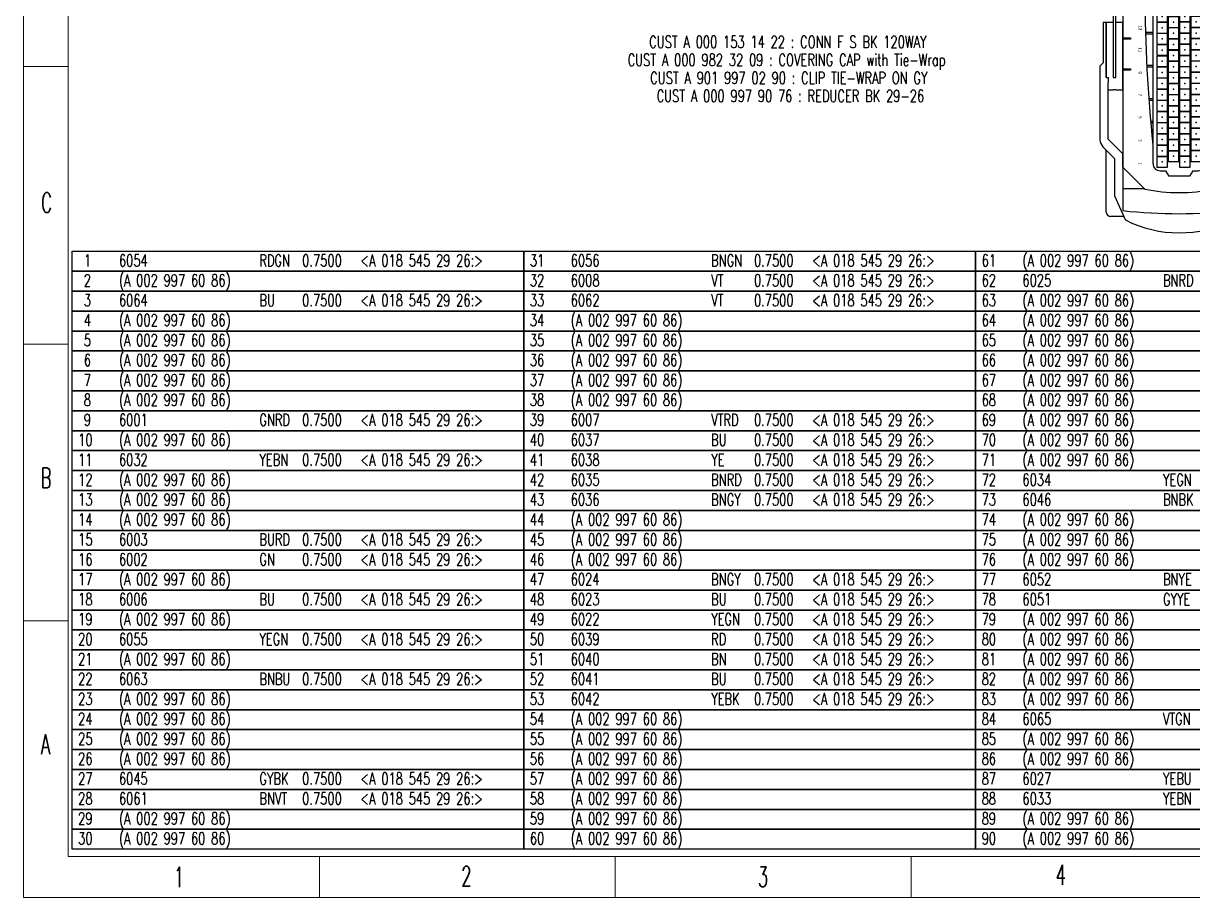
# Model space of a CAD drawing. Extents: x 69 to 1887, y 24 to 936.
# Drawn here: x 68.9 to 361.1, y 23.8 to 242.2 of the extents above; entities that cross this region are included whole.
import ezdxf

# ---------------------------------------------------------------- set-up
doc = ezdxf.new("R2010")
doc.units = 0
doc.layers.get('0').update_dxf_attribs({"linetype": 'CONTINUOUS'})
doc.layers.add('LAYER_0', color=7, linetype='CONTINUOUS')
doc.styles.add('HS-DRAWING-FRAME', font='ROMANS.SHX', dxfattribs={"width": 0.6, "height": 5})
doc.styles.add('HS-PART-NO', font='ROMANS.SHX', dxfattribs={"width": 0.7, "height": 3})
doc.styles.add('HS-WIRE', font='ROMANS.SHX', dxfattribs={"width": 0.7, "height": 3})

# ---------------------------------------------------------------- blocks, each defined once
blk = doc.blocks.new('AMP12_93', base_point=(487.6, 260.11))
at = {"layer": 'LAYER_0', "color": 7}
for points in [[(594.83, 329.19), (542.78, 329.19), (542.78, 331.89), (580.78, 331.89), (583.92, 335.02), (653.63, 335.02)], [(660.37, 332.25), (671.42, 321.19), (706.7, 321.19), (729.56, 310.95)], [(452.75, 331.87), (327.27, 331.87), (327.27, 308.79)], [(452.75, 322.49), (452.75, 331.87), (529.8, 331.87), (529.8, 322.49), (452.75, 322.49)], [(594.82, 322.49), (594.82, 319.97), (452.75, 319.97), (452.75, 322.49), (594.82, 322.49)], [(594.83, 329.19), (542.78, 329.19), (542.78, 322.5)], [(594.84, 329.19), (594.84, 327.12)], [(594.84, 327.12), (599.49, 327.12)], [(700.22, 292.61), (679.54, 313.29), (666.92, 313.29), (653.09, 327.12), (599.49, 327.12)], [(606.33, 322.5), (606.33, 327.12)], [(606.33, 322.5), (606.33, 319.98)], [(663.38, 329.2), (721.75, 329.2)], [(726.16, 324.7), (726.16, 312.47)], [(281.55, 308.85), (281.55, 311.6), (284.7, 311.6), (284.7, 308.85)], [(295.82, 308.86), (295.82, 311.6), (298.96, 311.6), (298.96, 308.86)], [(379.22, 313.3), (379.22, 304.94), (382.57, 304.94), (382.57, 313.3), (379.22, 313.3)], [(379.22, 313.3), (400.95, 313.3)], [(388.25, 313.3), (388.25, 304.93), (391.6, 304.93), (391.6, 313.3), (388.25, 313.3)], [(397.59, 313.3), (397.59, 304.93), (400.94, 304.93), (400.94, 313.3), (397.59, 313.3)], [(400.94, 313.3), (700.2, 313.3)], [(520.87, 319.95), (520.87, 309.2), (519.25, 309.2), (519.25, 319.95)], [(606.33, 319.98), (606.33, 313.29), (542.78, 313.29), (542.78, 319.98), (594.82, 319.98)], [(557.24, 313.29), (557.24, 306.12), (558.43, 306.12), (558.43, 313.29)], [(586.48, 313.29), (586.48, 306.11), (587.68, 306.11), (587.68, 313.29)], [(700.2, 313.3), (720.71, 313.3)], [(700.2, 313.3), (700.2, 292.61)], [(298.96, 308.85), (358.91, 308.85), (358.91, 304.93), (281.55, 304.93), (281.55, 308.85)], [(281.55, 304.93), (281.55, 215.29)], [(284.7, 308.85), (295.82, 308.85)], [(301.11, 304.92), (301.11, 215.29)], [(302.16, 304.92), (302.16, 215.29)], [(308.05, 304.94), (308.05, 215.31)], [(309.09, 304.94), (309.09, 215.31)], [(327.16, 304.92), (327.16, 215.29)], [(419.62, 304.92), (345.2, 304.92), (345.2, 295.61), (437.77, 295.61)], [(419.62, 304.88), (446.52, 302.88)], [(362.65, 295.6), (362.65, 284.85), (361.27, 284.85), (361.27, 295.59)], [(425.19, 284.83), (425.19, 289.35)], [(426.56, 289.44), (426.56, 284.83)], [(457.03, 284.84), (457.03, 291.07)], [(458.4, 291.13), (458.4, 284.84)], [(488.58, 284.85), (488.58, 292.05)], [(489.96, 292.1), (489.96, 284.85)], [(520.87, 284.85), (520.87, 295.6), (519.25, 295.6), (519.25, 284.85)], [(551.96, 284.85), (551.96, 291.84)], [(553.33, 291.81), (553.33, 284.85)], [(583.23, 284.85), (583.23, 290.65)], [(584.61, 290.59), (584.61, 284.85)], [(614.9, 284.85), (614.9, 288.73)], [(616.28, 288.61), (616.28, 284.85)], [(354.25, 278.11), (354.25, 242.09)], [(357.23, 271.18), (367.23, 271.18), (367.23, 281.18), (357.23, 281.18), (357.23, 271.18)], [(676.22, 284.84), (361.01, 284.84)], [(367.83, 271.18), (377.83, 271.18), (377.83, 281.18), (367.83, 281.18), (367.83, 271.18)], [(378.37, 271.18), (388.37, 271.18), (388.37, 281.18), (378.37, 281.18), (378.37, 271.18)], [(388.92, 271.18), (398.92, 271.18), (398.92, 281.18), (388.92, 281.18), (388.92, 271.18)], [(399.58, 271.18), (409.58, 271.18), (409.58, 281.18), (399.58, 281.18), (399.58, 271.18)], [(410.14, 271.18), (420.14, 271.18), (420.14, 281.18), (410.14, 281.18), (410.14, 271.18)], [(420.69, 271.18), (430.69, 271.18), (430.69, 281.18), (420.69, 281.18), (420.69, 271.18)], [(431.24, 271.18), (441.24, 271.18), (441.24, 281.18), (431.24, 281.18), (431.24, 271.18)], [(441.75, 271.18), (451.75, 271.18), (451.75, 281.18), (441.75, 281.18), (441.75, 271.18)], [(452.34, 271.18), (462.34, 271.18), (462.34, 281.18), (452.34, 281.18), (452.34, 271.18)], [(462.89, 271.18), (472.89, 271.18), (472.89, 281.18), (462.89, 281.18), (462.89, 271.18)], [(473.54, 271.18), (483.54, 271.18), (483.54, 281.18), (473.54, 281.18), (473.54, 271.18)], [(484.2, 271.18), (494.2, 271.18), (494.2, 281.18), (484.2, 281.18), (484.2, 271.18)], [(494.76, 271.18), (504.76, 271.18), (504.76, 281.18), (494.76, 281.18), (494.76, 271.18)], [(505.31, 271.18), (515.31, 271.18), (515.31, 281.18), (505.31, 281.18), (505.31, 271.18)], [(515.86, 271.18), (525.86, 271.18), (525.86, 281.18), (515.86, 281.18), (515.86, 271.18)], [(526.47, 271.18), (536.47, 271.18), (536.47, 281.18), (526.47, 281.18), (526.47, 271.18)], [(537.07, 271.18), (547.07, 271.18), (547.07, 281.18), (537.07, 281.18), (537.07, 271.18)], [(547.61, 271.18), (557.61, 271.18), (557.61, 281.18), (547.61, 281.18), (547.61, 271.18)], [(558.16, 271.18), (568.16, 271.18), (568.16, 281.18), (558.16, 281.18), (558.16, 271.18)], [(568.82, 271.18), (578.82, 271.18), (578.82, 281.18), (568.82, 281.18), (568.82, 271.18)], [(579.38, 271.18), (589.38, 271.18), (589.38, 281.18), (579.38, 281.18), (579.38, 271.18)], [(589.93, 271.18), (599.93, 271.18), (599.93, 281.18), (589.93, 281.18), (589.93, 271.18)], [(600.48, 271.18), (610.48, 271.18), (610.48, 281.18), (600.48, 281.18), (600.48, 271.18)], [(611.08, 271.18), (621.08, 271.18), (621.08, 281.18), (611.08, 281.18), (611.08, 271.18)], [(621.67, 271.18), (631.67, 271.18), (631.67, 281.18), (621.67, 281.18), (621.67, 271.18)], [(632.22, 271.18), (642.22, 271.18), (642.22, 281.18), (632.22, 281.18), (632.22, 271.18)], [(637.55, 286.88), (637.55, 284.84), (636.18, 284.84), (636.18, 287.02)], [(642.88, 271.18), (652.88, 271.18), (652.88, 281.18), (642.88, 281.18), (642.88, 271.18)], [(653.53, 271.18), (663.53, 271.18), (663.53, 281.18), (653.53, 281.18), (653.53, 271.18)], [(664.1, 271.18), (674.1, 271.18), (674.1, 281.18), (664.1, 281.18), (664.1, 271.18)], [(682.99, 272.93), (682.99, 278.12)], [(327.16, 269.85), (354.25, 269.85), (354.25, 271.64), (327.16, 271.64)], [(362.59, 260.53), (372.59, 260.53), (372.59, 270.53), (362.59, 270.53), (362.59, 260.53)], [(373.18, 260.53), (383.18, 260.53), (383.18, 270.53), (373.18, 270.53), (373.18, 260.53)], [(383.73, 260.53), (393.73, 260.53), (393.73, 270.53), (383.73, 270.53), (383.73, 260.53)], [(394.28, 260.53), (404.28, 260.53), (404.28, 270.53), (394.28, 270.53), (394.28, 260.53)], [(404.93, 260.53), (414.93, 260.53), (414.93, 270.53), (404.93, 270.53), (404.93, 260.53)], [(415.5, 260.53), (425.5, 260.53), (425.5, 270.53), (415.5, 270.53), (415.5, 260.53)], [(426.05, 260.53), (436.05, 260.53), (436.05, 270.53), (426.05, 270.53), (426.05, 260.53)], [(436.59, 260.53), (446.59, 260.53), (446.59, 270.53), (436.59, 270.53), (436.59, 260.53)], [(447.11, 260.53), (457.11, 260.53), (457.11, 270.53), (447.11, 270.53), (447.11, 260.53)], [(457.7, 260.53), (467.7, 260.53), (467.7, 270.53), (457.7, 270.53), (457.7, 260.53)], [(468.25, 260.53), (478.25, 260.53), (478.25, 270.53), (468.25, 270.53), (468.25, 260.53)], [(478.9, 260.53), (488.9, 260.53), (488.9, 270.53), (478.9, 270.53), (478.9, 260.53)], [(489.55, 260.53), (499.55, 260.53), (499.55, 270.53), (489.55, 270.53), (489.55, 260.53)], [(500.12, 260.53), (510.12, 260.53), (510.12, 270.53), (500.12, 270.53), (500.12, 260.53)], [(510.67, 260.53), (520.67, 260.53), (520.67, 270.53), (510.67, 270.53), (510.67, 260.53)], [(521.21, 260.53), (531.21, 260.53), (531.21, 270.53), (521.21, 270.53), (521.21, 260.53)], [(531.83, 260.53), (541.83, 260.53), (541.83, 270.53), (531.83, 270.53), (531.83, 260.53)], [(542.42, 260.53), (552.42, 260.53), (552.42, 270.53), (542.42, 270.53), (542.42, 260.53)], [(552.97, 260.53), (562.97, 260.53), (562.97, 270.53), (552.97, 270.53), (552.97, 260.53)], [(563.52, 260.53), (573.52, 260.53), (573.52, 270.53), (563.52, 270.53), (563.52, 260.53)], [(574.17, 260.53), (584.17, 260.53), (584.17, 270.53), (574.17, 270.53), (574.17, 260.53)], [(584.74, 260.53), (594.74, 260.53), (594.74, 270.53), (584.74, 270.53), (584.74, 260.53)], [(595.29, 260.53), (605.29, 260.53), (605.29, 270.53), (595.29, 270.53), (595.29, 260.53)], [(605.83, 260.53), (615.83, 260.53), (615.83, 270.53), (605.83, 270.53), (605.83, 260.53)], [(616.44, 260.53), (626.44, 260.53), (626.44, 270.53), (616.44, 270.53), (616.44, 260.53)], [(627.03, 260.53), (637.03, 260.53), (637.03, 270.53), (627.03, 270.53), (627.03, 260.53)], [(637.58, 260.53), (647.58, 260.53), (647.58, 270.53), (637.58, 270.53), (637.58, 260.53)], [(648.24, 260.53), (658.24, 260.53), (658.24, 270.53), (648.24, 270.53), (648.24, 260.53)], [(658.89, 260.53), (668.89, 260.53), (668.89, 270.53), (658.89, 270.53), (658.89, 260.53)], [(669.46, 260.53), (679.46, 260.53), (679.46, 270.53), (669.46, 270.53), (669.46, 260.53)], [(682.99, 272.93), (688.1, 270.01)], [(688.1, 270.01), (688.1, 250.22)], [(357.4, 249.78), (367.4, 249.78), (367.4, 259.78), (357.4, 259.78), (357.4, 249.78)], [(368, 249.78), (378, 249.78), (378, 259.78), (368, 259.78), (368, 249.78)], [(378.54, 249.78), (388.54, 249.78), (388.54, 259.78), (378.54, 259.78), (378.54, 249.78)], [(389.09, 249.78), (399.09, 249.78), (399.09, 259.78), (389.09, 259.78), (389.09, 249.78)], [(399.75, 249.78), (409.75, 249.78), (409.75, 259.78), (399.75, 259.78), (399.75, 249.78)], [(410.31, 249.78), (420.31, 249.78), (420.31, 259.78), (410.31, 259.78), (410.31, 249.78)], [(420.86, 249.78), (430.86, 249.78), (430.86, 259.78), (420.86, 259.78), (420.86, 249.78)], [(431.41, 249.78), (441.41, 249.78), (441.41, 259.78), (431.41, 259.78), (431.41, 249.78)], [(441.92, 249.78), (451.92, 249.78), (451.92, 259.78), (441.92, 259.78), (441.92, 249.78)], [(452.51, 249.78), (462.51, 249.78), (462.51, 259.78), (452.51, 259.78), (452.51, 249.78)], [(463.06, 249.78), (473.06, 249.78), (473.06, 259.78), (463.06, 259.78), (463.06, 249.78)], [(473.71, 249.78), (483.71, 249.78), (483.71, 259.78), (473.71, 259.78), (473.71, 249.78)], [(484.36, 249.78), (494.37, 249.78), (494.37, 259.78), (484.36, 259.78), (484.36, 249.78)], [(494.93, 249.78), (504.93, 249.78), (504.93, 259.78), (494.93, 259.78), (494.93, 249.78)], [(505.48, 249.78), (515.48, 249.78), (515.48, 259.78), (505.48, 259.78), (505.48, 249.78)], [(516.03, 249.78), (526.03, 249.78), (526.03, 259.78), (516.03, 259.78), (516.03, 249.78)], [(526.64, 249.78), (536.64, 249.78), (536.64, 259.78), (526.64, 259.78), (526.64, 249.78)], [(537.23, 249.78), (547.23, 249.78), (547.23, 259.78), (537.23, 259.78), (537.23, 249.78)], [(547.78, 249.78), (557.78, 249.78), (557.78, 259.78), (547.78, 259.78), (547.78, 249.78)], [(558.33, 249.78), (568.33, 249.78), (568.33, 259.78), (558.33, 259.78), (558.33, 249.78)], [(568.98, 249.78), (578.98, 249.78), (578.98, 259.78), (568.98, 259.78), (568.98, 249.78)], [(579.55, 249.78), (589.55, 249.78), (589.55, 259.78), (579.55, 259.78), (579.55, 249.78)], [(590.1, 249.78), (600.1, 249.78), (600.1, 259.78), (590.1, 259.78), (590.1, 249.78)], [(600.64, 249.78), (610.65, 249.78), (610.65, 259.78), (600.64, 259.78), (600.64, 249.78)], [(611.25, 249.78), (621.25, 249.78), (621.25, 259.78), (611.25, 259.78), (611.25, 249.78)], [(621.84, 249.78), (631.84, 249.78), (631.84, 259.78), (621.84, 259.78), (621.84, 249.78)], [(632.39, 249.78), (642.39, 249.78), (642.39, 259.78), (632.39, 259.78), (632.39, 249.78)], [(643.05, 249.78), (653.05, 249.78), (653.05, 259.78), (643.05, 259.78), (643.05, 249.78)], [(653.7, 249.78), (663.7, 249.78), (663.7, 259.78), (653.7, 259.78), (653.7, 249.78)], [(664.27, 249.78), (674.27, 249.78), (674.27, 259.78), (664.27, 259.78), (664.27, 249.78)], [(327.16, 247.63), (354.25, 247.63), (354.25, 249.41), (327.16, 249.41)], [(362.76, 238.97), (372.76, 238.97), (372.76, 248.97), (362.76, 248.97), (362.76, 238.97)], [(373.35, 238.97), (383.35, 238.97), (383.35, 248.97), (373.35, 248.97), (373.35, 238.97)], [(383.9, 238.97), (393.9, 238.97), (393.9, 248.97), (383.9, 248.97), (383.9, 238.97)], [(394.45, 238.97), (404.45, 238.97), (404.45, 248.97), (394.45, 248.97), (394.45, 238.97)], [(405.1, 238.97), (415.1, 238.97), (415.1, 248.97), (405.1, 248.97), (405.1, 238.97)], [(415.67, 238.97), (425.67, 238.97), (425.67, 248.97), (415.67, 248.97), (415.67, 238.97)], [(426.22, 238.97), (436.22, 238.97), (436.22, 248.97), (426.22, 248.97), (426.22, 238.97)], [(436.76, 238.97), (446.76, 238.97), (446.76, 248.97), (436.76, 248.97), (436.76, 238.97)], [(447.28, 238.97), (457.28, 238.97), (457.28, 248.97), (447.28, 248.97), (447.28, 238.97)], [(457.87, 238.97), (467.87, 238.97), (467.87, 248.97), (457.87, 248.97), (457.87, 238.97)], [(468.42, 238.97), (478.42, 238.97), (478.42, 248.97), (468.42, 248.97), (468.42, 238.97)], [(479.07, 238.97), (489.07, 238.97), (489.07, 248.97), (479.07, 248.97), (479.07, 238.97)], [(489.72, 238.97), (499.72, 238.97), (499.72, 248.97), (489.72, 248.97), (489.72, 238.97)], [(500.29, 238.97), (510.29, 238.97), (510.29, 248.97), (500.29, 248.97), (500.29, 238.97)], [(510.84, 238.97), (520.84, 238.97), (520.84, 248.97), (510.84, 248.97), (510.84, 238.97)], [(521.38, 238.97), (531.38, 238.97), (531.38, 248.97), (521.38, 248.97), (521.38, 238.97)], [(532, 238.97), (542, 238.97), (542, 248.97), (532, 248.97), (532, 238.97)], [(542.59, 238.97), (552.59, 238.97), (552.59, 248.97), (542.59, 248.97), (542.59, 238.97)], [(553.14, 238.97), (563.14, 238.97), (563.14, 248.97), (553.14, 248.97), (553.14, 238.97)], [(563.69, 238.97), (573.69, 238.97), (573.69, 248.97), (563.69, 248.97), (563.69, 238.97)], [(574.34, 238.97), (584.34, 238.97), (584.34, 248.97), (574.34, 248.97), (574.34, 238.97)], [(584.91, 238.97), (594.91, 238.97), (594.91, 248.97), (584.91, 248.97), (584.91, 238.97)], [(595.46, 238.97), (605.46, 238.97), (605.46, 248.97), (595.46, 248.97), (595.46, 238.97)], [(606, 238.97), (616, 238.97), (616, 248.97), (606, 248.97), (606, 238.97)], [(616.61, 238.97), (626.61, 238.97), (626.61, 248.97), (616.61, 248.97), (616.61, 238.97)], [(627.2, 238.97), (637.2, 238.97), (637.2, 248.97), (627.2, 248.97), (627.2, 238.97)], [(637.75, 238.97), (647.75, 238.97), (647.75, 248.97), (637.75, 248.97), (637.75, 238.97)], [(648.41, 238.97), (658.41, 238.97), (658.41, 248.97), (648.41, 248.97), (648.41, 238.97)], [(659.06, 238.97), (669.06, 238.97), (669.06, 248.97), (659.06, 248.97), (659.06, 238.97)], [(669.63, 238.97), (679.63, 238.97), (679.63, 248.97), (669.63, 248.97), (669.63, 238.97)], [(682.99, 247.3), (688.1, 250.22)], [(682.99, 242.1), (682.99, 247.3)], [(361.01, 235.37), (676.24, 235.37)], [(362.65, 224.62), (362.65, 235.37), (361.27, 235.37), (361.27, 224.63)], [(425.19, 235.37), (425.19, 230.85)], [(426.56, 230.76), (426.56, 235.37)], [(457.03, 235.35), (457.03, 229.12)], [(458.4, 229.06), (458.4, 235.35)], [(488.58, 235.34), (488.58, 228.15)], [(489.96, 228.1), (489.96, 235.34)], [(520.87, 235.37), (520.87, 224.62), (519.25, 224.62), (519.25, 235.37)], [(551.96, 235.36), (551.96, 228.37)], [(553.33, 228.41), (553.33, 235.36)], [(583.23, 235.36), (583.23, 229.56)], [(584.61, 229.63), (584.61, 235.36)], [(614.9, 235.37), (614.9, 231.49)], [(616.28, 231.6), (616.28, 235.37)], [(637.55, 233.33), (637.55, 235.37), (636.18, 235.37), (636.18, 233.19)], [(419.62, 215.29), (345.2, 215.29), (345.2, 224.6), (437.77, 224.6)], [(700.22, 227.59), (679.54, 206.91), (666.92, 206.91), (653.09, 193.08), (599.49, 193.08)], [(700.2, 227.59), (700.2, 206.92)], [(298.96, 211.36), (358.91, 211.36), (358.91, 215.29), (281.55, 215.29), (281.55, 211.36)], [(281.55, 211.36), (281.55, 208.62), (284.7, 208.62), (284.7, 211.36)], [(284.7, 211.36), (295.82, 211.36)], [(295.82, 211.36), (295.82, 208.61), (298.96, 208.61), (298.96, 211.36)], [(452.75, 188.33), (327.1, 188.33), (327.1, 211.35)], [(379.39, 206.92), (379.39, 215.28), (382.74, 215.28), (382.74, 206.92), (379.39, 206.92)], [(388.42, 206.93), (388.42, 215.29), (391.77, 215.29), (391.77, 206.93), (388.42, 206.93)], [(397.76, 206.93), (397.76, 215.29), (401.11, 215.29), (401.11, 206.93), (397.76, 206.93)], [(419.62, 215.33), (446.52, 217.33)], [(520.87, 206.93), (520.87, 217.68), (519.25, 217.68), (519.25, 206.93)], [(557.24, 206.92), (557.24, 214.1), (558.43, 214.1), (558.43, 206.92)], [(586.48, 206.93), (586.48, 214.1), (587.68, 214.1), (587.68, 206.93)], [(379.39, 206.92), (401.11, 206.93)], [(401.11, 206.93), (699.99, 206.93)], [(594.82, 197.72), (594.82, 200.23), (452.75, 200.23), (452.75, 197.72), (594.82, 197.72)], [(606.33, 200.23), (606.33, 206.92), (542.78, 206.92), (542.78, 200.23)], [(606.33, 200.23), (606.33, 197.7)], [(660.37, 187.96), (671.42, 199.01), (706.7, 199.01), (729.56, 209.25)], [(699.99, 206.93), (700.2, 206.93)], [(700.2, 206.92), (720.71, 206.92)], [(726.16, 207.73), (726.16, 195.51)], [(452.75, 197.71), (452.75, 188.33), (529.8, 188.33), (529.8, 197.71), (452.75, 197.71)], [(542.78, 197.7), (542.78, 191.01), (594.84, 191.01)], [(594.83, 191.01), (542.78, 191.01), (542.78, 188.31), (580.78, 188.31), (583.92, 185.18), (653.65, 185.18)], [(594.84, 191.01), (594.84, 193.08)], [(594.84, 193.08), (599.49, 193.08)], [(606.33, 193.08), (606.33, 197.7)], [(721.73, 191.01), (663.35, 191.01)]]:
    blk.add_lwpolyline(points, dxfattribs=at)
for centre, radius, start, end in [((652.37, 322.34), 12.74, 51.071, 84.298), ((721.71, 324.74), 4.46, 359.5, 89.547), ((233.5, 260.11), 490.1, 353.77, 6.2305), ((629, 260.1), 112.69, 333.17, 26.825), ((432.47, 310.91), 16.19, 289.12, 330.23), ((515.54, -1077.9), 1370.3, 84.012, 95.994), ((544.91, 260.1), 158.68, 348.18, 11.822), ((360.98, 278.11), 6.72, 89.774, 180), ((676.25, 278.12), 6.72, 0, 90.226), ((360.98, 242.09), 6.72, 180, 270.23), ((515.54, 1598.1), 1370.3, 264.01, 275.99), ((676.26, 242.1), 6.72, 269.77, 0), ((432.47, 209.3), 16.19, 29.767, 70.882), ((721.69, 195.47), 4.46, 270.45, 0.49609), ((652.37, 197.86), 12.74, 275.7, 308.93)]:
    blk.add_arc(centre, radius, start, end, dxfattribs=at)
for p in [(362.23, 276.18), (372.83, 276.18), (383.37, 276.18), (393.92, 276.18), (404.58, 276.18), (415.14, 276.18), (425.69, 276.18), (436.24, 276.18), (446.75, 276.18), (457.34, 276.18), (467.89, 276.18), (478.54, 276.18), (489.2, 276.18), (499.76, 276.18), (510.31, 276.18), (520.86, 276.18), (531.47, 276.18), (542.07, 276.18), (552.61, 276.18), (563.16, 276.18), (573.82, 276.18), (584.38, 276.18), (594.93, 276.18), (605.48, 276.18), (616.08, 276.18), (626.67, 276.18), (637.22, 276.18), (647.88, 276.18), (658.53, 276.18), (669.1, 276.18), (362.4, 254.78), (367.59, 265.53), (373, 254.78), (378.18, 265.53), (383.54, 254.78), (388.73, 265.53), (394.09, 254.78), (399.28, 265.53), (404.75, 254.78), (409.93, 265.53), (415.31, 254.78), (420.5, 265.53), (425.86, 254.78), (431.05, 265.53), (436.41, 254.78), (441.59, 265.53), (446.92, 254.78), (452.11, 265.53), (457.51, 254.78), (462.7, 265.53), (468.06, 254.78), (473.25, 265.53), (478.71, 254.78), (483.9, 265.53), (489.37, 254.78), (494.55, 265.53), (499.93, 254.78), (505.12, 265.53), (510.48, 254.78), (515.67, 265.53), (521.03, 254.78), (526.21, 265.53), (531.64, 254.78), (536.83, 265.53), (542.23, 254.78), (547.42, 265.53), (552.78, 254.78), (557.97, 265.53), (563.33, 254.78), (568.52, 265.53), (573.98, 254.78), (579.17, 265.53), (584.55, 254.78), (589.74, 265.53), (595.1, 254.78), (600.29, 265.53), (605.65, 254.78), (610.83, 265.53), (616.25, 254.78), (621.44, 265.53), (626.84, 254.78), (632.03, 265.53), (637.39, 254.78), (642.58, 265.53), (648.05, 254.78), (653.24, 265.53), (658.7, 254.78), (663.89, 265.53), (669.27, 254.78), (674.46, 265.53), (367.76, 243.97), (378.35, 243.97), (388.9, 243.97), (399.45, 243.97), (410.1, 243.97), (420.67, 243.97), (431.22, 243.97), (441.76, 243.97), (452.28, 243.97), (462.87, 243.97), (473.42, 243.97), (484.07, 243.97), (494.72, 243.97), (505.29, 243.97), (515.84, 243.97), (526.38, 243.97), (537, 243.97), (547.59, 243.97), (558.14, 243.97), (568.69, 243.97), (579.34, 243.97), (589.91, 243.97), (600.46, 243.97), (611, 243.97), (621.61, 243.97), (632.2, 243.97), (642.75, 243.97), (653.41, 243.97), (664.06, 243.97), (674.63, 243.97)]:
    blk.add_point(p, dxfattribs=at)
for s, p in [('105', (516.94, 296.83)), ('112', (442.92, 294.74)), ('110', (463.25, 294.48)), ('108', (484.58, 294.34)), ('103', (537.32, 294.34)), ('101', (558.73, 294.37)), ('99', (581.15, 294.37)), ('97', (602.65, 294.37)), ('95', (623.51, 294.37)), ('93', (645.01, 294.37)), ('91', (666.71, 294.37)), ('120', (344.71, 274.71)), ('90', (347.82, 265.03)), ('60', (347.82, 251.81)), ('30', (348.15, 241.49)), ('22', (448.35, 221.96)), ('20', (469.64, 221.96)), ('18', (491.01, 221.88)), ('15', (524.07, 221.92)), ('13', (545.38, 221.88)), ('11', (566.18, 221.72)), ('9', (589, 221.72)), ('7', (609.98, 221.72)), ('5', (631.17, 221.79)), ('3', (653.01, 221.72)), ('1', (674.92, 221.72))]:
    blk.add_text(s, height=3, dxfattribs=at).set_placement(p)
blk = doc.blocks.new('418006110')
at = {"layer": 'LAYER_0', "color": 7, "xscale": 0.264, "yscale": 0.264, "zscale": 0.264}
blk.add_blockref('AMP12_93', (-32.43, 8.55), dxfattribs=at)

msp = doc.modelspace()

# ---------------------------------------------------------------- linework, layer by layer
at = {"color": 7, "lineweight": 20}
for p, q in [((68.93, 864.76), (68.93, 23.76)), ((68.93, 23.76), (1557.93, 23.76))]:
    msp.add_line(p, q, dxfattribs=at)
at = {"color": 7, "lineweight": 20, "ltscale": 3}
for p, q in [((80.11, 34.03), (80.11, 854.49)), ((68.93, 231.39), (80.11, 231.39)), ((80.11, 231.39), (80.11, 162.07)), ((80.11, 162.07), (68.93, 162.07)), ((68.93, 92.89), (80.11, 92.89)), ((1546.82, 34.03), (80.11, 34.03)), ((142.97, 34.03), (142.97, 23.76)), ((216.81, 34.03), (216.81, 23.76)), ((290.76, 34.03), (290.76, 23.76)), ((1557.93, 23.76), (69, 23.76))]:
    msp.add_line(p, q, dxfattribs=at)
at = {"color": 250, "linetype": 'Continuous'}
for points in [[(81.11, 180.27), (81.11, 185.25), (194.01, 185.25), (194.01, 180.27), (81.11, 180.27)], [(194.01, 180.27), (194.01, 185.25), (306.91, 185.25), (306.91, 180.27), (194.01, 180.27)], [(306.91, 180.27), (306.91, 185.25), (419.81, 185.25), (419.81, 180.27), (306.91, 180.27)], [(81.11, 175.29), (81.11, 180.27), (194.01, 180.27), (194.01, 175.29), (81.11, 175.29)], [(194.01, 175.29), (194.01, 180.27), (306.91, 180.27), (306.91, 175.29), (194.01, 175.29)], [(306.91, 175.29), (306.91, 180.27), (419.81, 180.27), (419.81, 175.29), (306.91, 175.29)], [(81.11, 170.31), (81.11, 175.29), (194.01, 175.29), (194.01, 170.31), (81.11, 170.31)], [(194.01, 170.31), (194.01, 175.29), (306.91, 175.29), (306.91, 170.31), (194.01, 170.31)], [(306.91, 170.31), (306.91, 175.29), (419.81, 175.29), (419.81, 170.31), (306.91, 170.31)], [(81.11, 165.33), (81.11, 170.31), (194.01, 170.31), (194.01, 165.33), (81.11, 165.33)], [(194.01, 165.33), (194.01, 170.31), (306.91, 170.31), (306.91, 165.33), (194.01, 165.33)], [(306.91, 165.33), (306.91, 170.31), (419.81, 170.31), (419.81, 165.33), (306.91, 165.33)], [(81.11, 160.35), (81.11, 165.33), (194.01, 165.33), (194.01, 160.35), (81.11, 160.35)], [(194.01, 160.35), (194.01, 165.33), (306.91, 165.33), (306.91, 160.35), (194.01, 160.35)], [(306.91, 160.35), (306.91, 165.33), (419.81, 165.33), (419.81, 160.35), (306.91, 160.35)], [(81.11, 155.37), (81.11, 160.35), (194.01, 160.35), (194.01, 155.37), (81.11, 155.37)], [(194.01, 155.37), (194.01, 160.35), (306.91, 160.35), (306.91, 155.37), (194.01, 155.37)], [(306.91, 155.37), (306.91, 160.35), (419.81, 160.35), (419.81, 155.37), (306.91, 155.37)], [(81.11, 150.39), (81.11, 155.37), (194.01, 155.37), (194.01, 150.39), (81.11, 150.39)], [(194.01, 150.39), (194.01, 155.37), (306.91, 155.37), (306.91, 150.39), (194.01, 150.39)], [(306.91, 150.39), (306.91, 155.37), (419.81, 155.37), (419.81, 150.39), (306.91, 150.39)], [(81.11, 145.41), (81.11, 150.39), (194.01, 150.39), (194.01, 145.41), (81.11, 145.41)], [(194.01, 145.41), (194.01, 150.39), (306.91, 150.39), (306.91, 145.41), (194.01, 145.41)], [(306.91, 145.41), (306.91, 150.39), (419.81, 150.39), (419.81, 145.41), (306.91, 145.41)], [(81.11, 140.43), (81.11, 145.41), (194.01, 145.41), (194.01, 140.43), (81.11, 140.43)], [(194.01, 140.43), (194.01, 145.41), (306.91, 145.41), (306.91, 140.43), (194.01, 140.43)], [(306.91, 140.43), (306.91, 145.41), (419.81, 145.41), (419.81, 140.43), (306.91, 140.43)], [(81.11, 135.45), (81.11, 140.43), (194.01, 140.43), (194.01, 135.45), (81.11, 135.45)], [(194.01, 135.45), (194.01, 140.43), (306.91, 140.43), (306.91, 135.45), (194.01, 135.45)], [(306.91, 135.45), (306.91, 140.43), (419.81, 140.43), (419.81, 135.45), (306.91, 135.45)], [(81.11, 130.47), (81.11, 135.45), (194.01, 135.45), (194.01, 130.47), (81.11, 130.47)], [(194.01, 130.47), (194.01, 135.45), (306.91, 135.45), (306.91, 130.47), (194.01, 130.47)], [(306.91, 130.47), (306.91, 135.45), (419.81, 135.45), (419.81, 130.47), (306.91, 130.47)], [(81.11, 125.49), (81.11, 130.47), (194.01, 130.47), (194.01, 125.49), (81.11, 125.49)], [(194.01, 125.49), (194.01, 130.47), (306.91, 130.47), (306.91, 125.49), (194.01, 125.49)], [(306.91, 125.49), (306.91, 130.47), (419.81, 130.47), (419.81, 125.49), (306.91, 125.49)], [(81.11, 120.51), (81.11, 125.49), (194.01, 125.49), (194.01, 120.51), (81.11, 120.51)], [(194.01, 120.51), (194.01, 125.49), (306.91, 125.49), (306.91, 120.51), (194.01, 120.51)], [(306.91, 120.51), (306.91, 125.49), (419.81, 125.49), (419.81, 120.51), (306.91, 120.51)], [(81.11, 115.53), (81.11, 120.51), (194.01, 120.51), (194.01, 115.53), (81.11, 115.53)], [(194.01, 115.53), (194.01, 120.51), (306.91, 120.51), (306.91, 115.53), (194.01, 115.53)], [(306.91, 115.53), (306.91, 120.51), (419.81, 120.51), (419.81, 115.53), (306.91, 115.53)], [(81.11, 110.55), (81.11, 115.53), (194.01, 115.53), (194.01, 110.55), (81.11, 110.55)], [(194.01, 110.55), (194.01, 115.53), (306.91, 115.53), (306.91, 110.55), (194.01, 110.55)], [(306.91, 110.55), (306.91, 115.53), (419.81, 115.53), (419.81, 110.55), (306.91, 110.55)], [(81.11, 105.57), (81.11, 110.55), (194.01, 110.55), (194.01, 105.57), (81.11, 105.57)], [(194.01, 105.57), (194.01, 110.55), (306.91, 110.55), (306.91, 105.57), (194.01, 105.57)], [(306.91, 105.57), (306.91, 110.55), (419.81, 110.55), (419.81, 105.57), (306.91, 105.57)], [(81.11, 100.59), (81.11, 105.57), (194.01, 105.57), (194.01, 100.59), (81.11, 100.59)], [(194.01, 100.59), (194.01, 105.57), (306.91, 105.57), (306.91, 100.59), (194.01, 100.59)], [(306.91, 100.59), (306.91, 105.57), (419.81, 105.57), (419.81, 100.59), (306.91, 100.59)], [(81.11, 95.61), (81.11, 100.59), (194.01, 100.59), (194.01, 95.61), (81.11, 95.61)], [(194.01, 95.61), (194.01, 100.59), (306.91, 100.59), (306.91, 95.61), (194.01, 95.61)], [(306.91, 95.61), (306.91, 100.59), (419.81, 100.59), (419.81, 95.61), (306.91, 95.61)], [(81.11, 90.63), (81.11, 95.61), (194.01, 95.61), (194.01, 90.63), (81.11, 90.63)], [(194.01, 90.63), (194.01, 95.61), (306.91, 95.61), (306.91, 90.63), (194.01, 90.63)], [(306.91, 90.63), (306.91, 95.61), (419.81, 95.61), (419.81, 90.63), (306.91, 90.63)], [(81.11, 85.65), (81.11, 90.63), (194.01, 90.63), (194.01, 85.65), (81.11, 85.65)], [(194.01, 85.65), (194.01, 90.63), (306.91, 90.63), (306.91, 85.65), (194.01, 85.65)], [(306.91, 85.65), (306.91, 90.63), (419.81, 90.63), (419.81, 85.65), (306.91, 85.65)], [(81.11, 80.67), (81.11, 85.65), (194.01, 85.65), (194.01, 80.67), (81.11, 80.67)], [(194.01, 80.67), (194.01, 85.65), (306.91, 85.65), (306.91, 80.67), (194.01, 80.67)], [(306.91, 80.67), (306.91, 85.65), (419.81, 85.65), (419.81, 80.67), (306.91, 80.67)], [(81.11, 75.69), (81.11, 80.67), (194.01, 80.67), (194.01, 75.69), (81.11, 75.69)], [(194.01, 75.69), (194.01, 80.67), (306.91, 80.67), (306.91, 75.69), (194.01, 75.69)], [(306.91, 75.69), (306.91, 80.67), (419.81, 80.67), (419.81, 75.69), (306.91, 75.69)], [(81.11, 70.71), (81.11, 75.69), (194.01, 75.69), (194.01, 70.71), (81.11, 70.71)], [(194.01, 70.71), (194.01, 75.69), (306.91, 75.69), (306.91, 70.71), (194.01, 70.71)], [(306.91, 70.71), (306.91, 75.69), (419.81, 75.69), (419.81, 70.71), (306.91, 70.71)], [(81.11, 65.73), (81.11, 70.71), (194.01, 70.71), (194.01, 65.73), (81.11, 65.73)], [(194.01, 65.73), (194.01, 70.71), (306.91, 70.71), (306.91, 65.73), (194.01, 65.73)], [(306.91, 65.73), (306.91, 70.71), (419.81, 70.71), (419.81, 65.73), (306.91, 65.73)], [(81.11, 60.75), (81.11, 65.73), (194.01, 65.73), (194.01, 60.75), (81.11, 60.75)], [(194.01, 60.75), (194.01, 65.73), (306.91, 65.73), (306.91, 60.75), (194.01, 60.75)], [(306.91, 60.75), (306.91, 65.73), (419.81, 65.73), (419.81, 60.75), (306.91, 60.75)], [(81.11, 55.77), (81.11, 60.75), (194.01, 60.75), (194.01, 55.77), (81.11, 55.77)], [(194.01, 55.77), (194.01, 60.75), (306.91, 60.75), (306.91, 55.77), (194.01, 55.77)], [(306.91, 55.77), (306.91, 60.75), (419.81, 60.75), (419.81, 55.77), (306.91, 55.77)], [(81.11, 50.79), (81.11, 55.77), (194.01, 55.77), (194.01, 50.79), (81.11, 50.79)], [(194.01, 50.79), (194.01, 55.77), (306.91, 55.77), (306.91, 50.79), (194.01, 50.79)], [(306.91, 50.79), (306.91, 55.77), (419.81, 55.77), (419.81, 50.79), (306.91, 50.79)], [(81.11, 45.81), (81.11, 50.79), (194.01, 50.79), (194.01, 45.81), (81.11, 45.81)], [(194.01, 45.81), (194.01, 50.79), (306.91, 50.79), (306.91, 45.81), (194.01, 45.81)], [(306.91, 45.81), (306.91, 50.79), (419.81, 50.79), (419.81, 45.81), (306.91, 45.81)], [(81.11, 40.83), (81.11, 45.81), (194.01, 45.81), (194.01, 40.83), (81.11, 40.83)], [(194.01, 40.83), (194.01, 45.81), (306.91, 45.81), (306.91, 40.83), (194.01, 40.83)], [(306.91, 40.83), (306.91, 45.81), (419.81, 45.81), (419.81, 40.83), (306.91, 40.83)], [(81.11, 35.85), (81.11, 40.83), (194.01, 40.83), (194.01, 35.85), (81.11, 35.85)], [(194.01, 35.85), (194.01, 40.83), (306.91, 40.83), (306.91, 35.85), (194.01, 35.85)], [(306.91, 35.85), (306.91, 40.83), (419.81, 40.83), (419.81, 35.85), (306.91, 35.85)]]:
    msp.add_lwpolyline(points, dxfattribs=at)

# ---------------------------------------------------------------- block references
at = {"color": 1, "lineweight": 20, "rotation": 270}
msp.add_blockref('418006110', (349.21, 224.52), dxfattribs=at)

# ---------------------------------------------------------------- texts
at = {"color": 7, "linetype": 'Continuous', "width": 0.7}
for s, style, p in [('CUST A 000 153 14 22 : CONN F S BK 120WAY', 'HS-PART-NO', (225.33, 236.07)), ('CUST A 000 982 32 09 : COVERING CAP with Tie-Wrap', 'HS-PART-NO', (219.93, 231.57)), ('CUST A 901 997 02 90 : CLIP TIE-WRAP ON GY', 'HS-PART-NO', (225.58, 227.07)), ('CUST A 000 997 90 76 : REDUCER BK 29-26', 'HS-PART-NO', (227.18, 222.57)), (' 1  ', 'HS-WIRE', (82.61, 181.47)), ('6054 ', 'HS-WIRE', (92.81, 181.47)), ('RDGN ', 'HS-WIRE', (127.91, 181.47)), ('0.7500 ', 'HS-WIRE', (138.61, 181.47)), (' <A 018 545 29 26:>  ', 'HS-WIRE', (151.71, 181.47)), ('31  ', 'HS-WIRE', (195.51, 181.47)), ('6056 ', 'HS-WIRE', (205.71, 181.47)), ('BNGN ', 'HS-WIRE', (240.81, 181.47)), ('0.7500 ', 'HS-WIRE', (251.51, 181.47)), (' <A 018 545 29 26:>  ', 'HS-WIRE', (264.61, 181.47)), ('61  ', 'HS-WIRE', (308.41, 181.47)), ('(A 002 997 60 86) ', 'HS-WIRE', (318.61, 181.47)), (' 2  ', 'HS-WIRE', (82.61, 176.49)), ('(A 002 997 60 86) ', 'HS-WIRE', (92.81, 176.49)), ('32  ', 'HS-WIRE', (195.51, 176.49)), ('6008 ', 'HS-WIRE', (205.71, 176.49)), ('VT ', 'HS-WIRE', (240.81, 176.49)), ('0.7500 ', 'HS-WIRE', (251.51, 176.49)), (' <A 018 545 29 26:>  ', 'HS-WIRE', (264.61, 176.49)), ('62  ', 'HS-WIRE', (308.41, 176.49)), (' 3  ', 'HS-WIRE', (82.61, 171.51)), ('6064 ', 'HS-WIRE', (92.81, 171.51)), ('BU ', 'HS-WIRE', (127.91, 171.51)), ('0.7500 ', 'HS-WIRE', (138.61, 171.51)), (' <A 018 545 29 26:>  ', 'HS-WIRE', (151.71, 171.51)), ('33  ', 'HS-WIRE', (195.51, 171.51)), ('6062 ', 'HS-WIRE', (205.71, 171.51)), ('VT ', 'HS-WIRE', (240.81, 171.51)), ('0.7500 ', 'HS-WIRE', (251.51, 171.51)), (' <A 018 545 29 26:>  ', 'HS-WIRE', (264.61, 171.51)), ('63  ', 'HS-WIRE', (308.41, 171.51)), ('(A 002 997 60 86) ', 'HS-WIRE', (318.61, 171.51)), (' 4  ', 'HS-WIRE', (82.61, 166.53)), ('(A 002 997 60 86) ', 'HS-WIRE', (92.81, 166.53)), ('34  ', 'HS-WIRE', (195.51, 166.53)), ('(A 002 997 60 86) ', 'HS-WIRE', (205.71, 166.53)), ('64  ', 'HS-WIRE', (308.41, 166.53)), ('(A 002 997 60 86) ', 'HS-WIRE', (318.61, 166.53)), (' 5  ', 'HS-WIRE', (82.61, 161.55)), ('(A 002 997 60 86) ', 'HS-WIRE', (92.81, 161.55)), ('35  ', 'HS-WIRE', (195.51, 161.55)), ('(A 002 997 60 86) ', 'HS-WIRE', (205.71, 161.55)), ('65  ', 'HS-WIRE', (308.41, 161.55)), ('(A 002 997 60 86) ', 'HS-WIRE', (318.61, 161.55)), (' 6  ', 'HS-WIRE', (82.61, 156.57)), ('(A 002 997 60 86) ', 'HS-WIRE', (92.81, 156.57)), ('36  ', 'HS-WIRE', (195.51, 156.57)), ('(A 002 997 60 86) ', 'HS-WIRE', (205.71, 156.57)), ('66  ', 'HS-WIRE', (308.41, 156.57)), ('(A 002 997 60 86) ', 'HS-WIRE', (318.61, 156.57)), ('(A 002 997 60 86) ', 'HS-WIRE', (92.81, 151.59)), ('(A 002 997 60 86) ', 'HS-WIRE', (205.71, 151.59)), ('(A 002 997 60 86) ', 'HS-WIRE', (318.61, 151.59)), (' 7  ', 'HS-WIRE', (82.61, 151.59)), ('37  ', 'HS-WIRE', (195.51, 151.59)), ('67  ', 'HS-WIRE', (308.41, 151.59)), (' 8  ', 'HS-WIRE', (82.61, 146.61)), ('(A 002 997 60 86) ', 'HS-WIRE', (92.81, 146.61)), ('38  ', 'HS-WIRE', (195.51, 146.61)), ('(A 002 997 60 86) ', 'HS-WIRE', (205.71, 146.61)), ('68  ', 'HS-WIRE', (308.41, 146.61)), ('(A 002 997 60 86) ', 'HS-WIRE', (318.61, 146.61)), (' 9  ', 'HS-WIRE', (82.61, 141.63)), ('6001 ', 'HS-WIRE', (92.81, 141.63)), ('GNRD ', 'HS-WIRE', (127.91, 141.63)), ('0.7500 ', 'HS-WIRE', (138.61, 141.63)), (' <A 018 545 29 26:>  ', 'HS-WIRE', (151.71, 141.63)), ('39  ', 'HS-WIRE', (195.51, 141.63)), ('6007 ', 'HS-WIRE', (205.71, 141.63)), ('VTRD ', 'HS-WIRE', (240.81, 141.63)), ('0.7500 ', 'HS-WIRE', (251.51, 141.63)), (' <A 018 545 29 26:>  ', 'HS-WIRE', (264.61, 141.63)), ('69  ', 'HS-WIRE', (308.41, 141.63)), ('(A 002 997 60 86) ', 'HS-WIRE', (318.61, 141.63)), ('10  ', 'HS-WIRE', (82.61, 136.65)), ('(A 002 997 60 86) ', 'HS-WIRE', (92.81, 136.65)), ('40  ', 'HS-WIRE', (195.51, 136.65)), ('70  ', 'HS-WIRE', (308.41, 136.65)), ('(A 002 997 60 86) ', 'HS-WIRE', (318.61, 136.65)), ('11  ', 'HS-WIRE', (82.61, 131.67)), ('6032 ', 'HS-WIRE', (92.81, 131.67)), ('YEBN ', 'HS-WIRE', (127.91, 131.67)), ('0.7500 ', 'HS-WIRE', (138.61, 131.67)), (' <A 018 545 29 26:>  ', 'HS-WIRE', (151.71, 131.67)), ('41  ', 'HS-WIRE', (195.51, 131.67)), ('71  ', 'HS-WIRE', (308.41, 131.67)), ('(A 002 997 60 86) ', 'HS-WIRE', (318.61, 131.67)), ('12  ', 'HS-WIRE', (82.61, 126.69)), ('(A 002 997 60 86) ', 'HS-WIRE', (92.81, 126.69)), ('42  ', 'HS-WIRE', (195.51, 126.69)), ('72  ', 'HS-WIRE', (308.41, 126.69)), ('6034 ', 'HS-WIRE', (318.61, 126.69)), ('YEGN ', 'HS-WIRE', (353.71, 126.69)), ('13  ', 'HS-WIRE', (82.61, 121.71)), ('(A 002 997 60 86) ', 'HS-WIRE', (92.81, 121.71)), ('43  ', 'HS-WIRE', (195.51, 121.71)), ('73  ', 'HS-WIRE', (308.41, 121.71)), ('6046 ', 'HS-WIRE', (318.61, 121.71)), ('BNBK ', 'HS-WIRE', (353.71, 121.71)), ('(A 002 997 60 86) ', 'HS-WIRE', (92.81, 116.73)), ('(A 002 997 60 86) ', 'HS-WIRE', (205.71, 116.73)), ('(A 002 997 60 86) ', 'HS-WIRE', (318.61, 116.73)), ('14  ', 'HS-WIRE', (82.61, 116.73)), ('44  ', 'HS-WIRE', (195.51, 116.73)), ('74  ', 'HS-WIRE', (308.41, 116.73)), ('15  ', 'HS-WIRE', (82.61, 111.75)), ('6003 ', 'HS-WIRE', (92.81, 111.75)), ('BURD ', 'HS-WIRE', (127.91, 111.75)), ('0.7500 ', 'HS-WIRE', (138.61, 111.75)), (' <A 018 545 29 26:>  ', 'HS-WIRE', (151.71, 111.75)), ('45  ', 'HS-WIRE', (195.51, 111.75)), ('(A 002 997 60 86) ', 'HS-WIRE', (205.71, 111.75)), ('75  ', 'HS-WIRE', (308.41, 111.75)), ('(A 002 997 60 86) ', 'HS-WIRE', (318.61, 111.75)), ('16  ', 'HS-WIRE', (82.61, 106.77)), ('6002 ', 'HS-WIRE', (92.81, 106.77)), ('GN ', 'HS-WIRE', (127.91, 106.77)), ('0.7500 ', 'HS-WIRE', (138.61, 106.77)), (' <A 018 545 29 26:>  ', 'HS-WIRE', (151.71, 106.77)), ('46  ', 'HS-WIRE', (195.51, 106.77)), ('(A 002 997 60 86) ', 'HS-WIRE', (205.71, 106.77)), ('76  ', 'HS-WIRE', (308.41, 106.77)), ('(A 002 997 60 86) ', 'HS-WIRE', (318.61, 106.77)), ('(A 002 997 60 86) ', 'HS-WIRE', (92.81, 101.79)), ('17  ', 'HS-WIRE', (82.61, 101.79)), ('47  ', 'HS-WIRE', (195.51, 101.79)), ('77  ', 'HS-WIRE', (308.41, 101.79)), ('6052 ', 'HS-WIRE', (318.61, 101.79)), ('BNYE ', 'HS-WIRE', (353.71, 101.79)), ('18  ', 'HS-WIRE', (82.61, 96.81)), ('6006 ', 'HS-WIRE', (92.81, 96.81)), ('BU ', 'HS-WIRE', (127.91, 96.81)), ('0.7500 ', 'HS-WIRE', (138.61, 96.81)), (' <A 018 545 29 26:>  ', 'HS-WIRE', (151.71, 96.81)), ('48  ', 'HS-WIRE', (195.51, 96.81)), ('78  ', 'HS-WIRE', (308.41, 96.81)), ('6051 ', 'HS-WIRE', (318.61, 96.81)), ('GYYE ', 'HS-WIRE', (353.71, 96.81)), ('19  ', 'HS-WIRE', (82.61, 91.83)), ('(A 002 997 60 86) ', 'HS-WIRE', (92.81, 91.83)), ('49  ', 'HS-WIRE', (195.51, 91.83)), ('79  ', 'HS-WIRE', (308.41, 91.83)), ('(A 002 997 60 86) ', 'HS-WIRE', (318.61, 91.83)), ('20  ', 'HS-WIRE', (82.61, 86.85)), ('6055 ', 'HS-WIRE', (92.81, 86.85)), ('YEGN ', 'HS-WIRE', (127.91, 86.85)), ('0.7500 ', 'HS-WIRE', (138.61, 86.85)), (' <A 018 545 29 26:>  ', 'HS-WIRE', (151.71, 86.85)), ('50  ', 'HS-WIRE', (195.51, 86.85)), ('80  ', 'HS-WIRE', (308.41, 86.85)), ('(A 002 997 60 86) ', 'HS-WIRE', (318.61, 86.85)), ('21  ', 'HS-WIRE', (82.61, 81.87)), ('(A 002 997 60 86) ', 'HS-WIRE', (92.81, 81.87)), ('51  ', 'HS-WIRE', (195.51, 81.87)), ('81  ', 'HS-WIRE', (308.41, 81.87)), ('(A 002 997 60 86) ', 'HS-WIRE', (318.61, 81.87)), ('22  ', 'HS-WIRE', (82.61, 76.89)), ('6063 ', 'HS-WIRE', (92.81, 76.89)), ('BNBU ', 'HS-WIRE', (127.91, 76.89)), ('0.7500 ', 'HS-WIRE', (138.61, 76.89)), (' <A 018 545 29 26:>  ', 'HS-WIRE', (151.71, 76.89)), ('52  ', 'HS-WIRE', (195.51, 76.89)), ('82  ', 'HS-WIRE', (308.41, 76.89)), ('(A 002 997 60 86) ', 'HS-WIRE', (318.61, 76.89)), ('23  ', 'HS-WIRE', (82.61, 71.91)), ('(A 002 997 60 86) ', 'HS-WIRE', (92.81, 71.91)), ('53  ', 'HS-WIRE', (195.51, 71.91)), ('83  ', 'HS-WIRE', (308.41, 71.91)), ('(A 002 997 60 86) ', 'HS-WIRE', (318.61, 71.91)), ('(A 002 997 60 86) ', 'HS-WIRE', (92.81, 66.93)), ('(A 002 997 60 86) ', 'HS-WIRE', (205.71, 66.93)), ('24  ', 'HS-WIRE', (82.61, 66.93)), ('54  ', 'HS-WIRE', (195.51, 66.93)), ('84  ', 'HS-WIRE', (308.41, 66.93)), ('6065 ', 'HS-WIRE', (318.61, 66.93)), ('VTGN ', 'HS-WIRE', (353.71, 66.93)), ('25  ', 'HS-WIRE', (82.61, 61.95)), ('(A 002 997 60 86) ', 'HS-WIRE', (92.81, 61.95)), ('55  ', 'HS-WIRE', (195.51, 61.95)), ('(A 002 997 60 86) ', 'HS-WIRE', (205.71, 61.95)), ('85  ', 'HS-WIRE', (308.41, 61.95)), ('(A 002 997 60 86) ', 'HS-WIRE', (318.61, 61.95)), ('26  ', 'HS-WIRE', (82.61, 56.97)), ('(A 002 997 60 86) ', 'HS-WIRE', (92.81, 56.97)), ('56  ', 'HS-WIRE', (195.51, 56.97)), ('(A 002 997 60 86) ', 'HS-WIRE', (205.71, 56.97)), ('86  ', 'HS-WIRE', (308.41, 56.97)), ('(A 002 997 60 86) ', 'HS-WIRE', (318.61, 56.97)), ('(A 002 997 60 86) ', 'HS-WIRE', (205.71, 51.99)), ('27  ', 'HS-WIRE', (82.61, 51.99)), ('6045 ', 'HS-WIRE', (92.81, 51.99)), ('GYBK ', 'HS-WIRE', (127.91, 51.99)), ('0.7500 ', 'HS-WIRE', (138.61, 51.99)), (' <A 018 545 29 26:>  ', 'HS-WIRE', (151.71, 51.99)), ('57  ', 'HS-WIRE', (195.51, 51.99)), ('87  ', 'HS-WIRE', (308.41, 51.99)), ('6027 ', 'HS-WIRE', (318.61, 51.99)), ('YEBU ', 'HS-WIRE', (353.71, 51.99)), ('28  ', 'HS-WIRE', (82.61, 47.01)), ('6061 ', 'HS-WIRE', (92.81, 47.01)), ('BNVT ', 'HS-WIRE', (127.91, 47.01)), ('0.7500 ', 'HS-WIRE', (138.61, 47.01)), (' <A 018 545 29 26:>  ', 'HS-WIRE', (151.71, 47.01)), ('58  ', 'HS-WIRE', (195.51, 47.01)), ('(A 002 997 60 86) ', 'HS-WIRE', (205.71, 47.01)), ('88  ', 'HS-WIRE', (308.41, 47.01)), ('6033 ', 'HS-WIRE', (318.61, 47.01)), ('YEBN ', 'HS-WIRE', (353.71, 47.01)), ('29  ', 'HS-WIRE', (82.61, 42.03)), ('(A 002 997 60 86) ', 'HS-WIRE', (92.81, 42.03)), ('59  ', 'HS-WIRE', (195.51, 42.03)), ('(A 002 997 60 86) ', 'HS-WIRE', (205.71, 42.03)), ('89  ', 'HS-WIRE', (308.41, 42.03)), ('(A 002 997 60 86) ', 'HS-WIRE', (318.61, 42.03)), ('30  ', 'HS-WIRE', (82.61, 37.05)), ('(A 002 997 60 86) ', 'HS-WIRE', (92.81, 37.05)), ('60  ', 'HS-WIRE', (195.51, 37.05)), ('(A 002 997 60 86) ', 'HS-WIRE', (205.71, 37.05)), ('90  ', 'HS-WIRE', (308.41, 37.05)), ('(A 002 997 60 86) ', 'HS-WIRE', (318.61, 37.05))]:
    msp.add_text(s, height=3, dxfattribs=dict(at, style=style)).set_placement(p)
at = {"color": 7, "lineweight": 20, "style": 'HS-DRAWING-FRAME', "width": 0.6}
for s, p in [('C', (73.38, 194.91)), ('B', (73.24, 126.11)), ('A', (73.32, 59.58)), ('1', (106.54, 26.37)), ('2', (178.36, 26.63)), ('3', (252.48, 26.45)), ('4', (326.9, 26.97))]:
    msp.add_text(s, height=5, dxfattribs=at).set_placement(p)
at = {"color": 0, "linetype": 'Continuous', "style": 'HS-WIRE', "width": 0.7}
for s, p in [('6025 ', (318.61, 176.49)), ('BNRD ', (353.71, 176.49)), ('6037 ', (205.71, 136.65)), ('BU ', (240.81, 136.65)), ('0.7500 ', (251.51, 136.65)), (' <A 018 545 29 26:>  ', (264.61, 136.65)), ('6038 ', (205.71, 131.67)), ('YE ', (240.81, 131.67)), ('0.7500 ', (251.51, 131.67)), (' <A 018 545 29 26:>  ', (264.61, 131.67)), ('6035 ', (205.71, 126.69)), ('BNRD ', (240.81, 126.69)), ('0.7500 ', (251.51, 126.69)), (' <A 018 545 29 26:>  ', (264.61, 126.69)), ('6036 ', (205.71, 121.71)), ('BNGY ', (240.81, 121.71)), ('0.7500 ', (251.51, 121.71)), (' <A 018 545 29 26:>  ', (264.61, 121.71)), ('6024 ', (205.71, 101.79)), ('BNGY ', (240.81, 101.79)), ('0.7500 ', (251.51, 101.79)), (' <A 018 545 29 26:>  ', (264.61, 101.79)), ('6023 ', (205.71, 96.81)), ('BU ', (240.81, 96.81)), ('0.7500 ', (251.51, 96.81)), (' <A 018 545 29 26:>  ', (264.61, 96.81)), ('6022 ', (205.71, 91.83)), ('YEGN ', (240.81, 91.83)), ('0.7500 ', (251.51, 91.83)), (' <A 018 545 29 26:>  ', (264.61, 91.83)), ('6039 ', (205.71, 86.85)), ('RD ', (240.81, 86.85)), ('0.7500 ', (251.51, 86.85)), (' <A 018 545 29 26:>  ', (264.61, 86.85)), ('6040 ', (205.71, 81.87)), ('BN ', (240.81, 81.87)), ('0.7500 ', (251.51, 81.87)), (' <A 018 545 29 26:>  ', (264.61, 81.87)), ('6041 ', (205.71, 76.89)), ('BU ', (240.81, 76.89)), ('0.7500 ', (251.51, 76.89)), (' <A 018 545 29 26:>  ', (264.61, 76.89)), ('6042 ', (205.71, 71.91)), ('YEBK ', (240.81, 71.91)), ('0.7500 ', (251.51, 71.91)), (' <A 018 545 29 26:>  ', (264.61, 71.91))]:
    msp.add_text(s, height=3, dxfattribs=at).set_placement(p)

doc.saveas('drawing.dxf')
